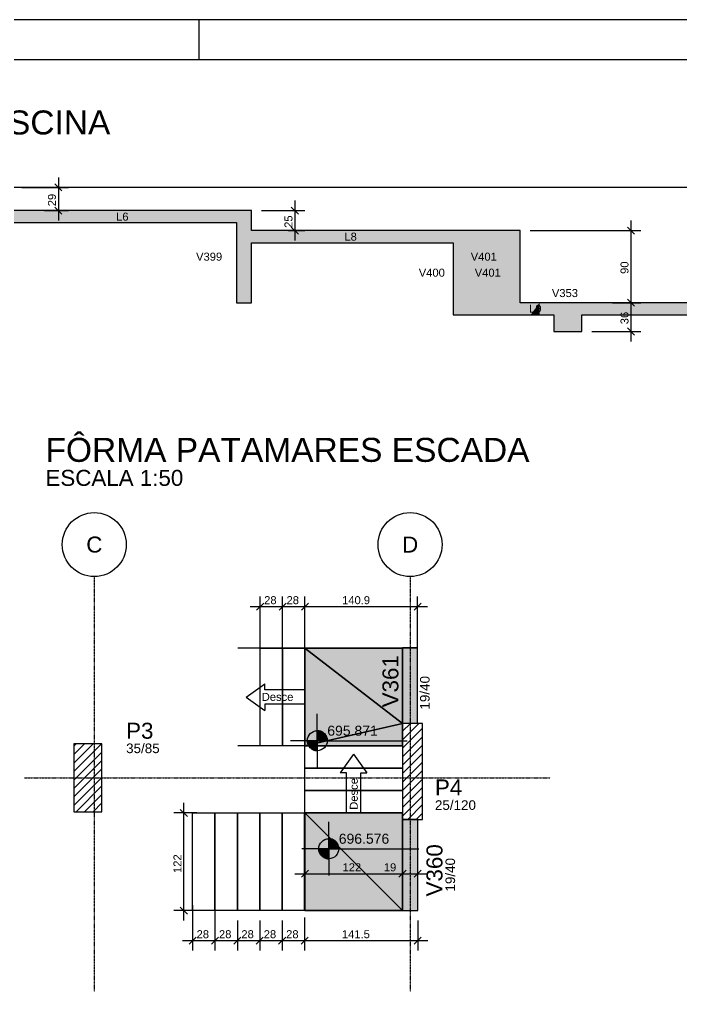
# Model space of a CAD drawing. Extents: x 37185 to 43130, y -8135 to -3930.
# Drawn here: x 41055 to 41883, y -5145 to -3930 of the extents above; entities that cross this region are included whole.
import ezdxf

# ---------------------------------------------------------------- set-up
doc = ezdxf.new("R2010")
doc.units = 0
doc.header["$MEASUREMENT"] = 0
doc.linetypes.add('ESTILO_TQS_0001', pattern=[1, 0.7, -0.3])
doc.linetypes.add('ESTILO_TQS_0004', pattern=[1.12, 0.5, -0.2, 0.01, -0.2, 0.01, -0.2])
for name, color, linetype in [('32', 7, 'CONTINUOUS'), ('35', 7, 'CONTINUOUS'), ('37', 4, 'CONTINUOUS'), ('39', 74, 'CONTINUOUS'), ('42', 3, 'CONTINUOUS'), ('43', 3, 'CONTINUOUS'), ('45', 2, 'CONTINUOUS'), ('46', 2, 'CONTINUOUS'), ('50', 5, 'CONTINUOUS'), ('51', 5, 'CONTINUOUS'), ('52', 3, 'CONTINUOUS'), ('55', 12, 'CONTINUOUS'), ('66', 231, 'CONTINUOUS'), ('68', 4, 'CONTINUOUS'), ('70', 160, 'CONTINUOUS'), ('73', 2, 'CONTINUOUS'), ('74', 2, 'CONTINUOUS'), ('75', 9, 'CONTINUOUS'), ('79', 12, 'CONTINUOUS'), ('80', 6, 'CONTINUOUS'), ('82', 252, 'CONTINUOUS'), ('95', 7, 'CONTINUOUS'), ('96', 252, 'CONTINUOUS')]:
    doc.layers.add(name, color=color, linetype=linetype)
doc.styles.add('TQS_ARIAL', font='arial.ttf')

msp = doc.modelspace()

# ---------------------------------------------------------------- linework, layer by layer
at = {"layer": '37', "linetype": 'Continuous'}
for points in [[(41533.8899, -4715.51163), (41533.8899, -4810.00503)], [(41533.8899, -4715.51163), (41552.88987, -4715.51163)], [(41552.88987, -4810.00503), (41552.88987, -4715.51163)], [(41533.98987, -4930.00503), (41533.98987, -5044.01155)], [(41552.98992, -5044.01155), (41552.98992, -4930.00503)], [(41533.98987, -5044.01155), (41552.98992, -5044.01155)]]:
    msp.add_lwpolyline(points, dxfattribs=at)
at = {"layer": '39', "linetype": 'Continuous'}
for p, q in [((41533.98987, -4830.43368), (41554.41852, -4810.00503)), ((41533.98987, -4819.8271), (41543.81195, -4810.00503)), ((41533.98987, -4830.43368), (41554.41852, -4810.00503)), ((41533.98987, -4819.8271), (41543.81195, -4810.00503)), ((41533.98987, -4841.04033), (41558.98992, -4816.04028)), ((41533.98987, -4841.04033), (41558.98992, -4816.04028)), ((41533.98987, -4851.6469), (41558.98992, -4826.64693)), ((41533.98987, -4851.6469), (41558.98992, -4826.64693)), ((41122.98987, -4870.20265), (41157.6809, -4835.51163)), ((41122.98987, -4859.596), (41147.07425, -4835.51163)), ((41122.98987, -4848.98943), (41136.46767, -4835.51163)), ((41122.98987, -4838.38285), (41125.8611, -4835.51163)), ((41122.98987, -4880.80923), (41157.9899, -4845.8092)), ((41533.98987, -4862.25348), (41558.98992, -4837.2535)), ((41533.98987, -4862.25348), (41558.98992, -4837.2535)), ((41122.98987, -4891.41588), (41157.9899, -4856.41585)), ((41533.98987, -4872.86013), (41558.98992, -4847.86008)), ((41533.98987, -4872.86013), (41558.98992, -4847.86008)), ((41533.98987, -4883.4667), (41558.98992, -4858.46673)), ((41533.98987, -4883.4667), (41558.98992, -4858.46673)), ((41122.98987, -4902.02245), (41157.9899, -4867.02243)), ((41533.98987, -4894.07328), (41558.98992, -4869.0733)), ((41533.98987, -4894.07328), (41558.98992, -4869.0733)), ((41122.98987, -4912.62903), (41157.9899, -4877.62908)), ((41533.98987, -4904.67993), (41558.98992, -4879.67988)), ((41533.98987, -4904.67993), (41558.98992, -4879.67988)), ((41125.71387, -4920.51168), (41157.9899, -4888.23565)), ((41533.98987, -4915.2865), (41558.98992, -4890.28653)), ((41533.98987, -4915.2865), (41558.98992, -4890.28653)), ((41136.32052, -4920.51168), (41157.9899, -4898.84223)), ((41533.98987, -4925.89308), (41558.98992, -4900.8931)), ((41533.98987, -4925.89308), (41558.98992, -4900.8931)), ((41146.9271, -4920.51168), (41157.9899, -4909.44888)), ((41540.48457, -4930.00503), (41558.98992, -4911.49968)), ((41540.48457, -4930.00503), (41558.98992, -4911.49968)), ((41157.53367, -4920.51168), (41157.9899, -4920.05545)), ((41551.09115, -4930.00503), (41558.98992, -4922.10633)), ((41551.09115, -4930.00503), (41558.98992, -4922.10633))]:
    msp.add_line(p, q, dxfattribs=at)
for points in [[(41533.98987, -4930.00503), (41558.98992, -4930.00503), (41558.98992, -4810.00503), (41533.98987, -4810.00503), (41533.98987, -4930.00503)], [(41533.98987, -4930.00503), (41558.98992, -4930.00503), (41558.98992, -4810.00503), (41533.98987, -4810.00503), (41533.98987, -4930.00503)], [(41122.98987, -4920.51168), (41157.9899, -4920.51168), (41157.9899, -4835.51163), (41122.98987, -4835.51163), (41122.98987, -4920.51168)]]:
    msp.add_lwpolyline(points, dxfattribs=at)
at = {"layer": '50', "linetype": 'Continuous'}
for centre in [(41148.48987, -4586.59285), (41543.4899, -4586.59285)]:
    msp.add_circle(centre, 39.99997, dxfattribs=at)
at = {"layer": '52', "linetype": 'Continuous'}
for points in [[(41345.34029, -4169.32001), (41339.43469, -4169.32001), (41326.34029, -4169.32001), (41239.00054, -4169.32001), (41045.34194, -4169.32001)], [(41345.34029, -4194.32001), (41345.34029, -4169.32001)], [(41045.34194, -4184.32001), (41165.20604, -4184.32001), (41252.54579, -4184.32001), (41326.34029, -4184.32001)], [(41326.34029, -4184.32001), (41326.34029, -4205.06421), (41326.34029, -4235.26501), (41326.34029, -4284.32001)], [(41681.34029, -4194.32001), (41667.34029, -4194.32001), (41611.34029, -4194.32001), (41597.34029, -4194.32001), (41411.51939, -4194.32001), (41345.34029, -4194.32001)], [(41681.34029, -4284.32001), (41681.34029, -4244.62781), (41681.34029, -4194.32001)], [(41345.34029, -4284.32001), (41345.34029, -4248.57576), (41345.34029, -4218.37501), (41345.34029, -4209.32001)], [(41345.34029, -4209.32001), (41423.66674, -4209.32001), (41489.84584, -4209.32001), (41597.34029, -4209.32001)], [(41597.34029, -4209.32001), (41597.34029, -4299.32001)], [(41326.34029, -4284.32001), (41334.44499, -4284.32001), (41340.35059, -4284.32001), (41345.34029, -4284.32001)], [(42595.88736, -4284.32001), (42537.34064, -4284.32001), (42532.91759, -4284.32001), (42502.34064, -4284.32001), (41953.72649, -4284.32001), (41758.34064, -4284.32001), (41753.91759, -4284.32001), (41723.34064, -4284.32001), (41705.42474, -4284.32001), (41681.34029, -4284.32001)], [(41597.34029, -4299.32001), (41604.04799, -4299.32001), (41611.34029, -4299.32001), (41640.50944, -4299.32001), (41667.34029, -4299.32001), (41674.04799, -4299.32001), (41681.34029, -4299.32001), (41694.39479, -4299.32001), (41705.42474, -4299.32001), (41723.34064, -4299.32001)], [(41723.34064, -4299.32001), (41723.34064, -4304.96366), (41723.34064, -4320.32001)], [(41758.34064, -4320.32001), (41758.34064, -4309.13051), (41758.34064, -4299.67636), (41758.34064, -4299.32001)], [(41758.34064, -4299.32001), (41989.59024, -4299.32001), (42184.97614, -4299.32001), (42502.34064, -4299.32001)], [(41723.34064, -4320.32001), (41734.21929, -4320.32001), (41743.41289, -4320.32001), (41753.91759, -4320.32001), (41754.92809, -4320.32001), (41758.34064, -4320.32001)]]:
    msp.add_lwpolyline(points, dxfattribs=at)
at = {"layer": '55', "color": 2, "linetype": 'Continuous'}
for p, q in [((41427.46467, -4831.6552), (41427.46467, -4798.09668)), ((41427.46467, -4819.15518), (41427.46467, -4844.15523)), ((41427.46467, -4819.76253), (41431.2974, -4819.76253)), ((41427.46467, -4820.55543), (41433.19895, -4820.55543)), ((41427.46467, -4821.34825), (41434.52982, -4821.34825)), ((41427.46467, -4822.14115), (41435.57225, -4822.14115)), ((41427.46467, -4831.6552), (41393.90615, -4831.6552)), ((41427.46467, -4832.44803), (41414.96465, -4832.44803)), ((41414.96472, -4831.6552), (41439.9647, -4831.6552)), ((41427.46467, -4833.24085), (41415.06567, -4833.24085)), ((41427.46467, -4834.03368), (41415.19302, -4834.03368)), ((41427.46467, -4834.82658), (41415.37362, -4834.82658)), ((41427.46467, -4822.9339), (41436.41352, -4822.9339)), ((41427.46467, -4823.72673), (41437.11972, -4823.72673)), ((41427.46467, -4824.51963), (41437.7279, -4824.51963)), ((41427.46467, -4825.31245), (41438.23595, -4825.31245)), ((41427.46467, -4826.10535), (41438.6651, -4826.10535)), ((41427.46467, -4826.89818), (41439.02412, -4826.89818)), ((41427.46467, -4827.691), (41439.31947, -4827.691)), ((41427.46467, -4828.48383), (41439.55572, -4828.48383)), ((41427.46467, -4829.27665), (41439.73632, -4829.27665)), ((41427.46467, -4830.06955), (41439.86367, -4830.06955)), ((41427.46467, -4830.86238), (41439.9389, -4830.86238)), ((41427.46467, -4831.6552), (41539.96467, -4831.6552)), ((41427.46467, -4831.6552), (41427.46467, -4865.2138)), ((41427.46467, -4835.61933), (41415.60987, -4835.61933)), ((41427.46467, -4836.41223), (41415.90522, -4836.41223)), ((41427.46467, -4837.20505), (41416.26425, -4837.20505)), ((41427.46467, -4837.99788), (41416.6934, -4837.99788)), ((41427.46467, -4838.79078), (41417.20145, -4838.79078)), ((41427.46467, -4839.5836), (41417.80085, -4839.5836)), ((41427.46467, -4840.37643), (41418.50982, -4840.37643)), ((41427.46467, -4841.16933), (41419.3571, -4841.16933)), ((41427.46467, -4841.96215), (41420.3924, -4841.96215)), ((41427.46467, -4842.75498), (41421.71622, -4842.75498)), ((41427.46467, -4843.5478), (41423.6156, -4843.5478)), ((41441.80235, -4966.69263), (41441.80235, -4933.1341)), ((41441.80235, -4954.19268), (41441.80235, -4979.19265)), ((41441.80235, -4954.80003), (41445.63507, -4954.80003)), ((41441.80235, -4955.59285), (41447.53662, -4955.59285)), ((41441.80235, -4966.69263), (41408.24382, -4966.69263)), ((41441.80235, -4967.48545), (41429.30232, -4967.48545)), ((41429.3024, -4966.69263), (41454.30237, -4966.69263)), ((41441.80235, -4968.27828), (41429.40335, -4968.27828)), ((41441.80235, -4956.38568), (41448.8675, -4956.38568)), ((41441.80235, -4957.17858), (41449.90992, -4957.17858)), ((41441.80235, -4957.97133), (41450.7512, -4957.97133)), ((41441.80235, -4958.76423), (41451.4574, -4958.76423)), ((41441.80235, -4959.55705), (41452.06557, -4959.55705)), ((41441.80235, -4960.34988), (41452.57362, -4960.34988)), ((41441.80235, -4961.14278), (41453.00277, -4961.14278)), ((41441.80235, -4961.9356), (41453.3618, -4961.9356)), ((41441.80235, -4962.72843), (41453.65715, -4962.72843)), ((41441.80235, -4963.52125), (41453.8934, -4963.52125)), ((41441.80235, -4964.31408), (41454.074, -4964.31408)), ((41441.80235, -4965.10698), (41454.20135, -4965.10698)), ((41441.80235, -4965.8998), (41454.27657, -4965.8998)), ((41441.80235, -4966.69263), (41554.30235, -4966.69263)), ((41441.80235, -4966.69263), (41441.80235, -5000.25123)), ((41441.80235, -4969.07118), (41429.5307, -4969.07118)), ((41441.80235, -4969.864), (41429.7113, -4969.864)), ((41441.80235, -4970.65683), (41429.94755, -4970.65683)), ((41441.80235, -4971.44973), (41430.2429, -4971.44973)), ((41441.80235, -4972.24248), (41430.60192, -4972.24248)), ((41441.80235, -4973.03538), (41431.03107, -4973.03538)), ((41441.80235, -4973.8282), (41431.53912, -4973.8282)), ((41441.80235, -4974.62103), (41432.13852, -4974.62103)), ((41441.80235, -4975.41385), (41432.84742, -4975.41385)), ((41441.80235, -4976.20675), (41433.69477, -4976.20675)), ((41441.80235, -4976.99958), (41434.73007, -4976.99958)), ((41441.80235, -4977.7924), (41436.05382, -4977.7924)), ((41441.80235, -4978.58523), (41437.95327, -4978.58523))]:
    msp.add_line(p, q, dxfattribs=at)
for centre in [(41427.46467, -4831.6552), (41441.80235, -4966.69263)]:
    msp.add_circle(centre, 12.50003, dxfattribs=at)
at = {"layer": '66', "linetype": 'Continuous'}
for points in [[(41533.8899, -4810.00503), (41533.8899, -4715.51163), (41411.98992, -4716.01165), (41533.8899, -4810.00503)], [(41552.88987, -4715.51163), (41533.8899, -4715.51163), (41533.8899, -4809.90505), (41552.88987, -4809.90505), (41552.88987, -4715.51163)], [(41533.8899, -4810.00503), (41533.98987, -4838.01168), (41533.8899, -4810.00503)], [(41533.98987, -5044.01155), (41533.98987, -4922.01168), (41411.98992, -4922.01168), (41533.98987, -5044.01155)], [(41533.98987, -5044.01155), (41533.98987, -4930.00503), (41533.98987, -4922.01168), (41533.98987, -5044.01155)], [(41552.98992, -5044.01155), (41552.98992, -4930.10508), (41533.98987, -4930.10508), (41533.98987, -5044.01155), (41552.98992, -5044.01155)], [(41533.98987, -5044.01155), (41411.98992, -5044.01163), (41533.98987, -5044.01155)]]:
    msp.add_lwpolyline(points, dxfattribs=at)
at = {"layer": '66', "color": 15, "linetype": 'Continuous'}
for points in [[(41533.8899, -4810.00503), (41411.98992, -4716.01165), (41411.98992, -4838.01168), (41533.8899, -4810.00503)], [(41533.8899, -4810.00503), (41411.98992, -4838.01168), (41533.98987, -4838.01168), (41533.8899, -4810.00503)]]:
    msp.add_lwpolyline(points, dxfattribs=at)
at = {"layer": '66', "color": 12, "linetype": 'Continuous'}
msp.add_lwpolyline([(41533.98987, -5044.01155), (41411.98992, -4922.01168), (41411.98992, -5044.01163), (41533.98987, -5044.01155)], dxfattribs=at)
at = {"layer": '66', "color": 15, "linetype": 'Continuous'}
for points in [[(41533.8899, -4810.00503), (41533.8899, -4715.51163), (41411.98992, -4716.01165)], [(41533.8899, -4810.00503), (41411.98992, -4716.01165), (41411.98992, -4838.01168)], [(41552.88987, -4715.51163), (41533.8899, -4715.51163), (41533.8899, -4809.90505)], [(41552.88987, -4715.51163), (41533.8899, -4809.90505), (41552.88987, -4809.90505)], [(41533.8899, -4810.00503), (41411.98992, -4838.01168), (41533.98987, -4838.01168)]]:
    msp.add_solid(points, dxfattribs=at)
at = {"layer": '66', "linetype": 'Continuous'}
for points in [[(41533.8899, -4810.00503), (41411.98992, -4716.01165), (41533.8899, -4810.00503)], [(41552.88987, -4715.51163), (41552.88987, -4809.90505), (41552.88987, -4715.51163)], [(41533.8899, -4810.00503), (41411.98992, -4838.01168), (41533.8899, -4810.00503)], [(41533.8899, -4810.00503), (41533.98987, -4838.01168), (41533.8899, -4810.00503)], [(41533.98987, -5044.01155), (41411.98992, -4922.01168), (41533.98987, -5044.01155)], [(41533.98987, -5044.01155), (41533.98987, -4930.00503), (41533.98987, -4922.01168)], [(41533.98987, -5044.01155), (41533.98987, -4922.01168), (41533.98987, -5044.01155)], [(41533.98987, -5044.01155), (41411.98992, -5044.01163), (41533.98987, -5044.01155)], [(41552.98992, -5044.01155), (41533.98987, -5044.01155), (41552.98992, -5044.01155)]]:
    msp.add_solid(points, dxfattribs=at)
at = {"layer": '66', "color": 12, "linetype": 'Continuous'}
for points in [[(41533.98987, -5044.01155), (41533.98987, -4922.01168), (41411.98992, -4922.01168)], [(41533.98987, -5044.01155), (41411.98992, -4922.01168), (41411.98992, -5044.01163)], [(41552.98992, -5044.01155), (41552.98992, -4930.10508), (41533.98987, -4930.10508)], [(41552.98992, -5044.01155), (41533.98987, -4930.10508), (41533.98987, -5044.01155)]]:
    msp.add_solid(points, dxfattribs=at)
at = {"layer": '68', "linetype": 'ESTILO_TQS_0001'}
msp.add_lwpolyline([(42979.94304, -4140.32001), (40640.92559, -4140.32001)], dxfattribs=at)
at = {"layer": '70', "linetype": 'ESTILO_TQS_0004'}
for p, q in [((41148.48987, -4626.59283), (41148.48987, -5145.16293)), ((41543.4899, -4626.59283), (41543.4899, -5145.16293)), ((41061.08982, -4878.01165), (41718.87522, -4878.01165))]:
    msp.add_line(p, q, dxfattribs=at)
at = {"layer": '73', "linetype": 'Continuous'}
for p, q in [((41338.65657, -4777.1821), (41361.9899, -4760.51538)), ((41361.9899, -4767.92425), (41361.9899, -4760.51538)), ((41411.98992, -4767.92425), (41361.9899, -4767.92425)), ((41411.98992, -4786.099), (41411.98992, -4767.92425)), ((41338.65657, -4777.1821), (41361.9899, -4793.84875)), ((41411.98992, -4786.099), (41361.9899, -4786.099)), ((41361.9899, -4786.099), (41361.9899, -4793.84875)), ((41472.8195, -4848.6784), (41456.15277, -4872.01173)), ((41472.8195, -4848.6784), (41489.48615, -4872.01173)), ((41463.90252, -4872.01173), (41456.15277, -4872.01173)), ((41463.90252, -4922.01168), (41463.90252, -4872.01173)), ((41482.07727, -4922.01168), (41482.07727, -4872.01173)), ((41482.07727, -4872.01173), (41489.48615, -4872.01173)), ((41463.90252, -4922.01168), (41482.07727, -4922.01168))]:
    msp.add_line(p, q, dxfattribs=at)
for points in [[(41383.98987, -4716.01165), (41383.98987, -4838.01168), (41355.9899, -4838.01168), (41355.9899, -4716.01165), (41383.98987, -4716.01165)], [(41411.98992, -4716.01165), (41411.98992, -4838.01168), (41383.98987, -4838.01168), (41383.98987, -4716.01165), (41411.98992, -4716.01165)], [(41533.98987, -4866.01165), (41411.98992, -4866.01165), (41411.98992, -4838.01168), (41533.98987, -4838.01168), (41533.98987, -4866.01165)], [(41533.98987, -4894.01163), (41411.98992, -4894.01163), (41411.98992, -4866.01165), (41533.98987, -4866.01165), (41533.98987, -4894.01163)], [(41533.98987, -4894.01163), (41411.98992, -4894.01163), (41411.98992, -4866.01165), (41533.98987, -4866.01165), (41533.98987, -4894.01163)], [(41533.98987, -4922.01168), (41411.98992, -4922.01168), (41411.98992, -4894.01163), (41533.98987, -4894.01163), (41533.98987, -4922.01168)], [(41271.48987, -5044.01163), (41271.48987, -4922.01168), (41299.48992, -4922.01168), (41299.48992, -5044.01163), (41271.48987, -5044.01163)], [(41299.48992, -5044.01163), (41299.48992, -4922.01168), (41327.4899, -4922.01168), (41327.4899, -5044.01163), (41299.48992, -5044.01163)], [(41327.4899, -5044.01163), (41327.4899, -4922.01168), (41355.48987, -4922.01168), (41355.48987, -5044.01163), (41327.4899, -5044.01163)], [(41355.48987, -5044.01163), (41355.48987, -4922.01168), (41383.48992, -4922.01168), (41383.48992, -5044.01163), (41355.48987, -5044.01163)], [(41383.48992, -5044.01163), (41383.48992, -4922.01168), (41411.4899, -4922.01168), (41411.4899, -5044.01163), (41383.48992, -5044.01163)], [(41411.4899, -5044.01163), (41411.4899, -4922.01168), (41411.98992, -4922.01168), (41411.98992, -5044.01163), (41411.4899, -5044.01163)]]:
    msp.add_lwpolyline(points, dxfattribs=at)
at = {"layer": '75', "linetype": 'Continuous'}
for p, q in [((41103.60694, -4127.82001), (41103.60694, -4181.82001)), ((41057.84194, -4140.32001), (41116.10694, -4140.32001)), ((41099.18749, -4135.90056), (41108.02634, -4144.73941)), ((41099.18749, -4164.90056), (41108.02634, -4173.73941)), ((41394.95179, -4164.90056), (41403.79064, -4173.73941)), ((41399.37124, -4156.82001), (41399.37124, -4206.82001)), ((41073.88199, -4169.32001), (41073.88199, -4169.32001)), ((41086.38199, -4169.32001), (41116.10694, -4169.32001)), ((41345.34029, -4169.32001), (41345.34029, -4169.32001)), ((41357.84029, -4169.32001), (41411.87124, -4169.32001)), ((41394.95179, -4189.90056), (41403.79064, -4198.73941)), ((41815.19454, -4189.90056), (41824.03339, -4198.73941)), ((41819.61394, -4181.82001), (41819.61394, -4296.82001)), ((41378.42984, -4194.32001), (41378.42984, -4194.32001)), ((41390.92984, -4194.32001), (41411.87124, -4194.32001)), ((41681.34029, -4194.32001), (41681.34029, -4194.32001)), ((41693.84029, -4194.32001), (41832.11394, -4194.32001)), ((41819.61394, -4271.82001), (41819.61394, -4332.82001)), ((41784.14289, -4284.32001), (41784.14289, -4284.32001)), ((41784.14289, -4284.32001), (41784.14289, -4284.32001)), ((41796.64289, -4284.32001), (41832.11394, -4284.32001)), ((41796.64289, -4284.32001), (41832.11394, -4284.32001)), ((41815.19454, -4279.90056), (41824.03339, -4288.73941)), ((41815.19454, -4279.90056), (41824.03339, -4288.73941)), ((41758.34064, -4320.32001), (41758.34064, -4320.32001)), ((41770.84064, -4320.32001), (41832.11394, -4320.32001)), ((41815.19454, -4315.90056), (41824.03339, -4324.73941)), ((41355.9899, -4723.56303), (41355.9899, -4651.56535)), ((41383.98987, -4719.09453), (41383.98987, -4651.56535)), ((41383.98987, -4719.09453), (41383.98987, -4651.56535)), ((41411.98992, -4719.18085), (41411.98992, -4651.56535)), ((41411.98992, -4719.18085), (41411.98992, -4651.56535)), ((41552.88987, -4721.23908), (41552.88987, -4651.56535)), ((41343.48987, -4664.0653), (41396.4899, -4664.0653)), ((41351.57045, -4668.48475), (41360.40935, -4659.64593)), ((41371.48992, -4664.0653), (41424.48987, -4664.0653)), ((41379.5705, -4668.48475), (41388.40932, -4659.64593)), ((41379.5705, -4668.48475), (41388.40932, -4659.64593)), ((41399.4899, -4664.0653), (41565.3899, -4664.0653)), ((41407.57047, -4668.48475), (41416.4093, -4659.64593)), ((41407.57047, -4668.48475), (41416.4093, -4659.64593)), ((41548.4705, -4668.48475), (41557.30932, -4659.64593)), ((41355.9899, -4736.06305), (41355.9899, -4736.06305)), ((41383.98987, -4731.59455), (41383.98987, -4731.59455)), ((41383.98987, -4731.59455), (41383.98987, -4731.59455)), ((41411.98992, -4731.6808), (41411.98992, -4731.6808)), ((41411.98992, -4731.6808), (41411.98992, -4731.6808)), ((41552.88987, -4733.73903), (41552.88987, -4733.73903)), ((41264.9804, -4926.43105), (41256.14157, -4917.59223)), ((41264.9804, -4926.43105), (41256.14157, -4917.59223)), ((41260.56095, -5056.51165), (41260.56095, -4909.51165)), ((41260.56095, -5056.51165), (41260.56095, -4909.51165)), ((41276.84772, -4922.01168), (41248.061, -4922.01168)), ((41276.84772, -4922.01168), (41248.061, -4922.01168)), ((41289.34775, -4922.01168), (41289.34775, -4922.01168)), ((41289.34775, -4922.01168), (41289.34775, -4922.01168)), ((41399.4899, -4997.90148), (41546.4899, -4997.90148)), ((41399.4899, -4997.90148), (41546.4899, -4997.90148)), ((41407.57047, -5002.32085), (41416.4093, -4993.48203)), ((41407.57047, -5002.32085), (41416.4093, -4993.48203)), ((41411.98992, -4997.90148), (41411.98992, -4997.90148)), ((41411.98992, -4997.90148), (41411.98992, -4997.90148)), ((41521.48992, -4997.90148), (41565.48987, -4997.90148)), ((41521.48992, -4997.90148), (41565.48987, -4997.90148)), ((41529.5705, -5002.32085), (41538.40932, -4993.48203)), ((41529.5705, -5002.32085), (41538.40932, -4993.48203)), ((41529.5705, -5002.32085), (41538.40932, -4993.48203)), ((41529.5705, -5002.32085), (41538.40932, -4993.48203)), ((41533.98987, -4997.90148), (41533.98987, -4997.90148)), ((41533.98987, -4997.90148), (41533.98987, -4997.90148)), ((41533.98987, -4997.90148), (41533.98987, -4997.90148)), ((41533.98987, -4997.90148), (41533.98987, -4997.90148)), ((41548.57047, -5002.32085), (41557.4093, -4993.48203)), ((41548.57047, -5002.32085), (41557.4093, -4993.48203)), ((41552.98992, -4997.90148), (41552.98992, -4997.90148)), ((41552.98992, -4997.90148), (41552.98992, -4997.90148)), ((41271.48987, -5024.57628), (41271.48987, -5024.57628)), ((41299.48992, -5019.54048), (41299.48992, -5019.54048)), ((41299.48992, -5019.54048), (41299.48992, -5019.54048)), ((41264.9804, -5048.43108), (41256.14157, -5039.59225)), ((41264.9804, -5048.43108), (41256.14157, -5039.59225)), ((41271.48987, -5037.0763), (41271.48987, -5093.99275)), ((41299.48992, -5032.04043), (41299.48992, -5093.99275)), ((41299.48992, -5032.04043), (41299.48992, -5093.99275)), ((41411.4899, -5040.23073), (41411.4899, -5040.23073)), ((41411.4899, -5040.23073), (41411.4899, -5040.23073)), ((41276.84772, -5044.01163), (41248.061, -5044.01163)), ((41276.84772, -5044.01163), (41248.061, -5044.01163)), ((41289.34775, -5044.01163), (41289.34775, -5044.01163)), ((41289.34775, -5044.01163), (41289.34775, -5044.01163)), ((41327.4899, -5044.01163), (41327.4899, -5044.01163)), ((41327.4899, -5044.01163), (41327.4899, -5044.01163)), ((41355.48987, -5044.01163), (41355.48987, -5044.01163)), ((41355.48987, -5044.01163), (41355.48987, -5044.01163)), ((41383.48992, -5044.01163), (41383.48992, -5044.01163)), ((41383.48992, -5044.01163), (41383.48992, -5044.01163)), ((41411.4899, -5052.73068), (41411.4899, -5093.99275)), ((41411.4899, -5052.73068), (41411.4899, -5093.99275)), ((41552.98992, -5044.01155), (41552.98992, -5044.01155)), ((41327.4899, -5056.51165), (41327.4899, -5093.99275)), ((41327.4899, -5056.51165), (41327.4899, -5093.99275)), ((41355.48987, -5056.51165), (41355.48987, -5093.99275)), ((41355.48987, -5056.51165), (41355.48987, -5093.99275)), ((41383.48992, -5056.51165), (41383.48992, -5093.99275)), ((41383.48992, -5056.51165), (41383.48992, -5093.99275)), ((41552.98992, -5056.51158), (41552.98992, -5093.99275)), ((41267.0705, -5085.91218), (41275.90932, -5077.07335)), ((41295.07047, -5085.91218), (41303.9093, -5077.07335)), ((41295.07047, -5085.91218), (41303.9093, -5077.07335)), ((41323.07045, -5085.91218), (41331.90935, -5077.07335)), ((41323.07045, -5085.91218), (41331.90935, -5077.07335)), ((41351.0705, -5085.91218), (41359.90932, -5077.07335)), ((41351.0705, -5085.91218), (41359.90932, -5077.07335)), ((41379.07047, -5085.91218), (41387.9093, -5077.07335)), ((41379.07047, -5085.91218), (41387.9093, -5077.07335)), ((41407.07045, -5085.91218), (41415.90935, -5077.07335)), ((41407.07045, -5085.91218), (41415.90935, -5077.07335)), ((41548.57047, -5085.91218), (41557.4093, -5077.07335)), ((41258.98992, -5081.4928), (41311.98987, -5081.4928)), ((41286.9899, -5081.4928), (41339.98992, -5081.4928)), ((41314.98987, -5081.4928), (41367.9899, -5081.4928)), ((41342.98992, -5081.4928), (41395.98987, -5081.4928)), ((41370.9899, -5081.4928), (41423.98992, -5081.4928)), ((41398.98987, -5081.4928), (41565.48987, -5081.4928))]:
    msp.add_line(p, q, dxfattribs=at)
at = {"layer": '79', "color": 2, "linetype": 'Continuous'}
for points in [[(41427.46467, -4819.15518), (41427.46467, -4831.6552), (41439.9647, -4831.6552), (41439.95637, -4831.19973), (41439.90267, -4830.4114), (41439.7982, -4829.62173), (41439.63447, -4828.801), (41439.43782, -4828.06443), (41439.15957, -4827.2416), (41438.82402, -4826.43835), (41438.44512, -4825.68183), (41437.9709, -4824.88255), (41437.3937, -4824.06145), (41436.69365, -4823.22453), (41436.10167, -4822.61905), (41435.31005, -4821.9238), (41434.7687, -4821.51115), (41434.1837, -4821.11455), (41433.4772, -4820.6962), (41432.7719, -4820.33778), (41431.69032, -4819.89115), (41430.70077, -4819.58133), (41429.90937, -4819.3966), (41428.9442, -4819.24308), (41428.16435, -4819.17483), (41427.46467, -4819.15518)], [(41427.46467, -4844.15523), (41427.46467, -4831.6552), (41414.96472, -4831.6552), (41414.97297, -4832.11068), (41415.02675, -4832.899), (41415.13122, -4833.68868), (41415.29495, -4834.50948), (41415.49152, -4835.24598), (41415.76985, -4836.06888), (41416.1054, -4836.87213), (41416.4843, -4837.62858), (41416.95845, -4838.42785), (41417.53572, -4839.24895), (41418.2357, -4840.08588), (41418.82767, -4840.69135), (41419.6193, -4841.3866), (41420.16072, -4841.79925), (41420.74572, -4842.19585), (41421.45215, -4842.6142), (41422.15752, -4842.97263), (41423.23902, -4843.41933), (41424.22865, -4843.72908), (41425.02005, -4843.9138), (41425.98522, -4844.06733), (41426.765, -4844.13565), (41427.46467, -4844.15523)], [(41441.80235, -4954.19268), (41441.80235, -4966.69263), (41454.30237, -4966.69263), (41454.29405, -4966.23715), (41454.24035, -4965.44883), (41454.13587, -4964.65923), (41453.97215, -4963.83843), (41453.7755, -4963.10185), (41453.49725, -4962.27903), (41453.1617, -4961.47578), (41452.78272, -4960.71925), (41452.30857, -4959.91998), (41451.73137, -4959.09895), (41451.03132, -4958.26203), (41450.43935, -4957.65648), (41449.64772, -4956.96123), (41449.10637, -4956.54858), (41448.5213, -4956.15198), (41447.81487, -4955.73363), (41447.10957, -4955.37528), (41446.028, -4954.92858), (41445.03845, -4954.61883), (41444.24705, -4954.43403), (41443.28187, -4954.2805), (41442.50202, -4954.21225), (41441.80235, -4954.19268)], [(41441.80235, -4979.19265), (41441.80235, -4966.69263), (41429.3024, -4966.69263), (41429.31065, -4967.1481), (41429.36442, -4967.93643), (41429.4689, -4968.7261), (41429.63262, -4969.5469), (41429.8292, -4970.2834), (41430.10752, -4971.1063), (41430.44307, -4971.90955), (41430.82197, -4972.666), (41431.29612, -4973.46535), (41431.87332, -4974.28638), (41432.57337, -4975.1233), (41433.16535, -4975.72878), (41433.95697, -4976.42403), (41434.49832, -4976.83668), (41435.0834, -4977.23328), (41435.78982, -4977.65163), (41436.4952, -4978.01005), (41437.5767, -4978.45675), (41438.56632, -4978.7665), (41439.35772, -4978.95123), (41440.3229, -4979.10475), (41441.10267, -4979.17308), (41441.80235, -4979.19265)]]:
    msp.add_lwpolyline(points, dxfattribs=at)
at = {"layer": '80', "linetype": 'Continuous'}
for p, q in [((41411.98992, -4716.01165), (41328.2399, -4716.01165)), ((41411.98992, -4838.01168), (41411.98992, -4716.01165)), ((41411.98992, -4716.01165), (41533.8899, -4716.01165)), ((41411.98992, -4838.01168), (41327.98992, -4838.01168)), ((41533.98987, -4838.01168), (41411.98992, -4838.01168)), ((41411.98992, -4922.01168), (41411.98992, -4880.01168)), ((41411.98992, -4922.01168), (41533.98987, -4922.01168)), ((41411.98992, -4922.01168), (41411.98992, -5044.01163)), ((41411.98992, -5044.01163), (41533.98987, -5044.01163))]:
    msp.add_line(p, q, dxfattribs=at)
at = {"layer": '82', "linetype": 'Continuous'}
for p, q in [((41145.48987, -4590.51168), (41145.48987, -4590.51168)), ((41546.4899, -4870.00503), (41546.4899, -4870.00503)), ((41546.4899, -4870.00503), (41546.4899, -4870.00503)), ((41140.48992, -4878.01165), (41140.48992, -4878.01165))]:
    msp.add_line(p, q, dxfattribs=at)
at = {"layer": '95', "linetype": 'Continuous'}
for p, q in [((37184.54454, -3930.36966), (43129.54464, -3930.36966)), ((41279.54464, -3980.36966), (41279.54464, -3930.36966)), ((37309.54454, -3980.36966), (43079.54464, -3980.36966))]:
    msp.add_line(p, q, dxfattribs=at)
at = {"layer": '96', "linetype": 'Continuous'}
for points in [[(41239.00054, -4169.32001), (41045.34194, -4169.32001), (41045.34194, -4173.98231)], [(41239.00054, -4169.32001), (41045.34194, -4173.98231), (41239.00054, -4169.32001)], [(41239.00054, -4169.32001), (41045.34194, -4173.98231), (41045.34194, -4177.92151)], [(41239.00054, -4169.32001), (41045.34194, -4177.92151), (41239.00054, -4169.32001)], [(41239.00054, -4169.32001), (41045.34194, -4177.92151), (41045.34194, -4184.32001)], [(41239.00054, -4169.32001), (41045.34194, -4184.32001), (41239.00054, -4169.32001)], [(41239.00054, -4169.32001), (41045.34194, -4184.32001), (41165.20604, -4184.32001)], [(41239.00054, -4169.32001), (41165.20604, -4184.32001), (41239.00054, -4169.32001)], [(41239.00054, -4169.32001), (41165.20604, -4184.32001), (41252.54579, -4184.32001)], [(41239.00054, -4169.32001), (41252.54579, -4184.32001), (41239.00054, -4169.32001)], [(41239.00054, -4169.32001), (41252.54579, -4184.32001), (41326.34029, -4184.32001)], [(41239.00054, -4169.32001), (41326.34029, -4184.32001), (41239.00054, -4169.32001)], [(41239.00054, -4169.32001), (41326.34029, -4184.32001), (41326.34029, -4179.65771)], [(41239.00054, -4169.32001), (41326.34029, -4179.65771), (41239.00054, -4169.32001)], [(41239.00054, -4169.32001), (41326.34029, -4179.65771), (41326.34029, -4175.71846)], [(41239.00054, -4169.32001), (41326.34029, -4175.71846), (41239.00054, -4169.32001)], [(41239.00054, -4169.32001), (41326.34029, -4175.71846), (41326.34029, -4169.32001)], [(41239.00054, -4169.32001), (41326.34029, -4169.32001), (41239.00054, -4169.32001)], [(41339.43469, -4169.32001), (41326.34029, -4169.32001), (41326.34029, -4205.06421)], [(41339.43469, -4169.32001), (41326.34029, -4205.06421), (41339.43469, -4169.32001)], [(41339.43469, -4169.32001), (41326.34029, -4205.06421), (41326.34029, -4235.26501)], [(41339.43469, -4169.32001), (41326.34029, -4235.26501), (41339.43469, -4169.32001)], [(41339.43469, -4169.32001), (41326.34029, -4235.26501), (41326.34029, -4284.32001)], [(41339.43469, -4169.32001), (41326.34029, -4284.32001), (41339.43469, -4169.32001)], [(41339.43469, -4169.32001), (41326.34029, -4284.32001), (41334.44499, -4284.32001)], [(41339.43469, -4169.32001), (41334.44499, -4284.32001), (41339.43469, -4169.32001)], [(41339.43469, -4169.32001), (41334.44499, -4284.32001), (41340.35059, -4284.32001)], [(41339.43469, -4169.32001), (41340.35059, -4284.32001), (41339.43469, -4169.32001)], [(41339.43469, -4169.32001), (41340.35059, -4284.32001), (41345.34029, -4284.32001)], [(41339.43469, -4169.32001), (41345.34029, -4284.32001), (41339.43469, -4169.32001)], [(41339.43469, -4169.32001), (41345.34029, -4284.32001), (41345.34029, -4248.57576)], [(41339.43469, -4169.32001), (41345.34029, -4248.57576), (41339.43469, -4169.32001)], [(41339.43469, -4169.32001), (41345.34029, -4248.57576), (41345.34029, -4218.37501)], [(41339.43469, -4169.32001), (41345.34029, -4218.37501), (41339.43469, -4169.32001)], [(41339.43469, -4169.32001), (41345.34029, -4218.37501), (41345.34029, -4169.32001)], [(41339.43469, -4169.32001), (41345.34029, -4169.32001), (41339.43469, -4169.32001)], [(41411.51939, -4194.32001), (41345.34029, -4194.32001), (41345.34029, -4198.98231)], [(41411.51939, -4194.32001), (41345.34029, -4198.98231), (41411.51939, -4194.32001)], [(41411.51939, -4194.32001), (41345.34029, -4198.98231), (41345.34029, -4202.92151)], [(41411.51939, -4194.32001), (41345.34029, -4202.92151), (41411.51939, -4194.32001)], [(41411.51939, -4194.32001), (41345.34029, -4202.92151), (41345.34029, -4209.32001)], [(41411.51939, -4194.32001), (41345.34029, -4209.32001), (41411.51939, -4194.32001)], [(41411.51939, -4194.32001), (41345.34029, -4209.32001), (41423.66674, -4209.32001)], [(41411.51939, -4194.32001), (41423.66674, -4209.32001), (41411.51939, -4194.32001)], [(41411.51939, -4194.32001), (41423.66674, -4209.32001), (41489.84584, -4209.32001)], [(41411.51939, -4194.32001), (41489.84584, -4209.32001), (41411.51939, -4194.32001)], [(41411.51939, -4194.32001), (41489.84584, -4209.32001), (41597.34029, -4209.32001)], [(41411.51939, -4194.32001), (41597.34029, -4209.32001), (41411.51939, -4194.32001)], [(41411.51939, -4194.32001), (41597.34029, -4209.32001), (41597.34029, -4208.41736)], [(41411.51939, -4194.32001), (41597.34029, -4208.41736), (41411.51939, -4194.32001)], [(41411.51939, -4194.32001), (41597.34029, -4208.41736), (41597.34029, -4194.32001)], [(41411.51939, -4194.32001), (41597.34029, -4194.32001), (41411.51939, -4194.32001)], [(41597.34029, -4194.32001), (41597.34029, -4299.32001), (41604.04799, -4299.32001)], [(41597.34029, -4194.32001), (41604.04799, -4299.32001), (41597.34029, -4194.32001)], [(41597.34029, -4194.32001), (41604.04799, -4299.32001), (41611.34029, -4299.32001)], [(41597.34029, -4194.32001), (41611.34029, -4299.32001), (41597.34029, -4194.32001)], [(41597.34029, -4194.32001), (41611.34029, -4299.32001), (41611.34029, -4244.62781)], [(41597.34029, -4194.32001), (41611.34029, -4244.62781), (41597.34029, -4194.32001)], [(41597.34029, -4194.32001), (41611.34029, -4244.62781), (41611.34029, -4194.32001)], [(41597.34029, -4194.32001), (41611.34029, -4194.32001), (41597.34029, -4194.32001)], [(41611.34029, -4194.32001), (41611.34029, -4299.32001), (41640.50944, -4299.32001)], [(41611.34029, -4194.32001), (41640.50944, -4299.32001), (41611.34029, -4194.32001)], [(41611.34029, -4194.32001), (41640.50944, -4299.32001), (41667.34029, -4299.32001)], [(41611.34029, -4194.32001), (41667.34029, -4299.32001), (41611.34029, -4194.32001)], [(41611.34029, -4194.32001), (41667.34029, -4299.32001), (41667.34029, -4244.62781)], [(41611.34029, -4194.32001), (41667.34029, -4244.62781), (41611.34029, -4194.32001)], [(41611.34029, -4194.32001), (41667.34029, -4244.62781), (41667.34029, -4194.32001)], [(41611.34029, -4194.32001), (41667.34029, -4194.32001), (41611.34029, -4194.32001)], [(41667.34029, -4194.32001), (41667.34029, -4299.32001), (41674.04799, -4299.32001)], [(41667.34029, -4194.32001), (41674.04799, -4299.32001), (41667.34029, -4194.32001)], [(41667.34029, -4194.32001), (41674.04799, -4299.32001), (41681.34029, -4299.32001)], [(41667.34029, -4194.32001), (41681.34029, -4299.32001), (41667.34029, -4194.32001)], [(41667.34029, -4194.32001), (41681.34029, -4299.32001), (41681.34029, -4244.62781)], [(41667.34029, -4194.32001), (41681.34029, -4244.62781), (41667.34029, -4194.32001)], [(41667.34029, -4194.32001), (41681.34029, -4244.62781), (41681.34029, -4194.32001)], [(41667.34029, -4194.32001), (41681.34029, -4194.32001), (41667.34029, -4194.32001)], [(41705.42474, -4284.32001), (41681.34029, -4284.32001), (41681.34029, -4297.58741)], [(41705.42474, -4284.32001), (41681.34029, -4297.58741), (41705.42474, -4284.32001)], [(41705.42474, -4284.32001), (41681.34029, -4297.58741), (41681.34029, -4298.69041)], [(41705.42474, -4284.32001), (41681.34029, -4298.69041), (41705.42474, -4284.32001)], [(41705.42474, -4284.32001), (41681.34029, -4298.69041), (41681.34029, -4299.32001)], [(41705.42474, -4284.32001), (41681.34029, -4299.32001), (41705.42474, -4284.32001)], [(41705.42474, -4284.32001), (41681.34029, -4299.32001), (41694.39479, -4299.32001)], [(41705.42474, -4284.32001), (41694.39479, -4299.32001), (41705.42474, -4284.32001)], [(41705.42474, -4284.32001), (41694.39479, -4299.32001), (41705.42474, -4299.32001)], [(41705.42474, -4284.32001), (41705.42474, -4299.32001), (41705.42474, -4284.32001)], [(41705.42474, -4284.32001), (41705.42474, -4299.32001), (41723.34064, -4299.32001)], [(41705.42474, -4284.32001), (41723.34064, -4299.32001), (41705.42474, -4284.32001)], [(41705.42474, -4284.32001), (41723.34064, -4299.32001), (41723.34064, -4294.65771)], [(41705.42474, -4284.32001), (41723.34064, -4294.65771), (41705.42474, -4284.32001)], [(41705.42474, -4284.32001), (41723.34064, -4294.65771), (41723.34064, -4290.71846)], [(41705.42474, -4284.32001), (41723.34064, -4290.71846), (41705.42474, -4284.32001)], [(41705.42474, -4284.32001), (41723.34064, -4290.71846), (41723.34064, -4284.32001)], [(41705.42474, -4284.32001), (41723.34064, -4284.32001), (41705.42474, -4284.32001)], [(41753.91759, -4284.32001), (41723.34064, -4284.32001), (41723.34064, -4295.50951)], [(41753.91759, -4284.32001), (41723.34064, -4295.50951), (41753.91759, -4284.32001)], [(41753.91759, -4284.32001), (41723.34064, -4295.50951), (41723.34064, -4304.96366)], [(41753.91759, -4284.32001), (41723.34064, -4304.96366), (41753.91759, -4284.32001)], [(41753.91759, -4284.32001), (41723.34064, -4304.96366), (41723.34064, -4320.32001)], [(41753.91759, -4284.32001), (41723.34064, -4320.32001), (41753.91759, -4284.32001)], [(41753.91759, -4284.32001), (41723.34064, -4320.32001), (41734.21929, -4320.32001)], [(41753.91759, -4284.32001), (41734.21929, -4320.32001), (41753.91759, -4284.32001)], [(41753.91759, -4284.32001), (41734.21929, -4320.32001), (41743.41289, -4320.32001)], [(41753.91759, -4284.32001), (41743.41289, -4320.32001), (41753.91759, -4284.32001)], [(41753.91759, -4284.32001), (41743.41289, -4320.32001), (41753.91759, -4320.32001)], [(41753.91759, -4284.32001), (41753.91759, -4320.32001), (41753.91759, -4284.32001)], [(41753.91759, -4284.32001), (41753.91759, -4320.32001), (41754.92809, -4320.32001)], [(41753.91759, -4284.32001), (41754.92809, -4320.32001), (41753.91759, -4284.32001)], [(41753.91759, -4284.32001), (41754.92809, -4320.32001), (41758.34064, -4320.32001)], [(41753.91759, -4284.32001), (41758.34064, -4320.32001), (41753.91759, -4284.32001)], [(41753.91759, -4284.32001), (41758.34064, -4320.32001), (41758.34064, -4309.13051)], [(41753.91759, -4284.32001), (41758.34064, -4309.13051), (41753.91759, -4284.32001)], [(41753.91759, -4284.32001), (41758.34064, -4309.13051), (41758.34064, -4299.67636)], [(41753.91759, -4284.32001), (41758.34064, -4299.67636), (41753.91759, -4284.32001)], [(41753.91759, -4284.32001), (41758.34064, -4299.67636), (41758.34064, -4284.32001)], [(41753.91759, -4284.32001), (41758.34064, -4284.32001), (41753.91759, -4284.32001)], [(41953.72649, -4284.32001), (41758.34064, -4284.32001), (41758.34064, -4288.98231)], [(41953.72649, -4284.32001), (41758.34064, -4288.98231), (41953.72649, -4284.32001)], [(41953.72649, -4284.32001), (41758.34064, -4288.98231), (41758.34064, -4292.92151)], [(41953.72649, -4284.32001), (41758.34064, -4292.92151), (41953.72649, -4284.32001)], [(41953.72649, -4284.32001), (41758.34064, -4292.92151), (41758.34064, -4299.32001)], [(41953.72649, -4284.32001), (41758.34064, -4299.32001), (41953.72649, -4284.32001)], [(41953.72649, -4284.32001), (41758.34064, -4299.32001), (41989.59024, -4299.32001)]]:
    msp.add_solid(points, dxfattribs=at)

# ---------------------------------------------------------------- texts
at = {"layer": '32', "linetype": 'Continuous', "style": 'TQS_ARIAL'}
for s, p in [('CORTE PARCIAL - PISCINA', (40626.13759, -4074.11431)), ('FÔRMA PATAMARES ESCADA', (41087.46731, -4483.2368))]:
    msp.add_text(s, height=30, dxfattribs=at).set_placement(p)
at = {"layer": '35', "linetype": 'Continuous', "style": 'TQS_ARIAL'}
msp.add_text('ESCALA 1:50', height=20, dxfattribs=at).set_placement((41087.46731, -4513.2368))
at = {"layer": '42', "linetype": 'Continuous', "style": 'TQS_ARIAL'}
for s, p in [('V361', (41528.88987, -4790.00508)), ('V360', (41583.95599, -5026.29844))]:
    msp.add_text(s, height=20.000025, rotation=90, dxfattribs=at).set_placement(p)
at = {"layer": '43', "linetype": 'Continuous', "style": 'TQS_ARIAL'}
for s, p in [('P3', (41188.34751, -4829.21476)), ('P4', (41574.56961, -4900.13709))]:
    msp.add_text(s, height=20.000025, dxfattribs=at).set_placement(p)
at = {"layer": '45', "linetype": 'Continuous', "style": 'TQS_ARIAL'}
for p in [(41567.88987, -4792.75833), (41599.72956, -5020.18348)]:
    msp.add_text('19/40', height=12, rotation=90, dxfattribs=at).set_placement(p)
at = {"layer": '46', "linetype": 'Continuous', "style": 'TQS_ARIAL'}
for s, p in [('35/85', (41188.34751, -4847.21476)), ('25/120', (41574.56961, -4918.13709))]:
    msp.add_text(s, height=12, dxfattribs=at).set_placement(p)
at = {"layer": '51', "linetype": 'Continuous', "style": 'TQS_ARIAL'}
for s, p in [('C', (41138.4899, -4596.59283)), ('D', (41533.48992, -4596.59283))]:
    msp.add_text(s, height=20.00003, dxfattribs=at).set_placement(p)
at = {"layer": '55', "color": 2, "linetype": 'Continuous', "style": 'TQS_ARIAL'}
for s, p in [('695.871', (41439.9647, -4825.40523)), ('696.576', (41454.30237, -4960.44265))]:
    msp.add_text(s, height=12.500025, dxfattribs=at).set_placement(p)
at = {"layer": '73', "linetype": 'Continuous', "style": 'TQS_ARIAL'}
msp.add_text('Desce', height=9.999975, dxfattribs=at).set_placement((41357.98992, -4781.92428))
msp.add_text('Desce', height=9.999975, rotation=90, dxfattribs=at).set_placement((41478.0773, -4918.0117))
at = {"layer": '74', "linetype": 'Continuous', "style": 'TQS_ARIAL'}
for s, p in [('L6', (41175.84109, -4181.82001)), ('L8', (41461.34029, -4206.82001)), ('V399', (41275.84029, -4231.82001)), ('V401', (41619.34029, -4231.82001)), ('V400', (41554.34029, -4251.82001)), ('V401', (41624.34029, -4251.82001)), ('V353', (41720.84064, -4277.32001)), ('L9', (41692.34044, -4296.82001))]:
    msp.add_text(s, height=10, dxfattribs=at).set_placement(p)
at = {"layer": '75', "linetype": 'Continuous', "style": 'TQS_ARIAL'}
for s, height, p in [('29', 10, (41100.60694, -4163.82001)), ('25', 10, (41396.37124, -4190.82001)), ('90', 10, (41816.61394, -4248.32001)), ('36', 10, (41816.61394, -4311.32001)), ('122', 9.999975, (41257.56095, -4997.01168)), ('122', 9.999975, (41257.56095, -4997.01168))]:
    msp.add_text(s, height=height, rotation=90, dxfattribs=at).set_placement(p)
for s, p in [('28', (41360.98992, -4661.0653)), ('28', (41388.9899, -4661.0653)), ('140.9', (41458.4399, -4661.0653)), ('122', (41458.98987, -4994.90148)), ('122', (41458.98987, -4994.90148)), ('19', (41510.65655, -4994.90148)), ('19', (41510.65655, -4994.90148)), ('28', (41276.4899, -5078.4928)), ('28', (41304.48987, -5078.4928)), ('28', (41332.48992, -5078.4928)), ('28', (41360.4899, -5078.4928)), ('28', (41388.48987, -5078.4928)), ('141.5', (41458.23987, -5078.4928))]:
    msp.add_text(s, height=9.999975, dxfattribs=at).set_placement(p)

doc.saveas('drawing.dxf')
